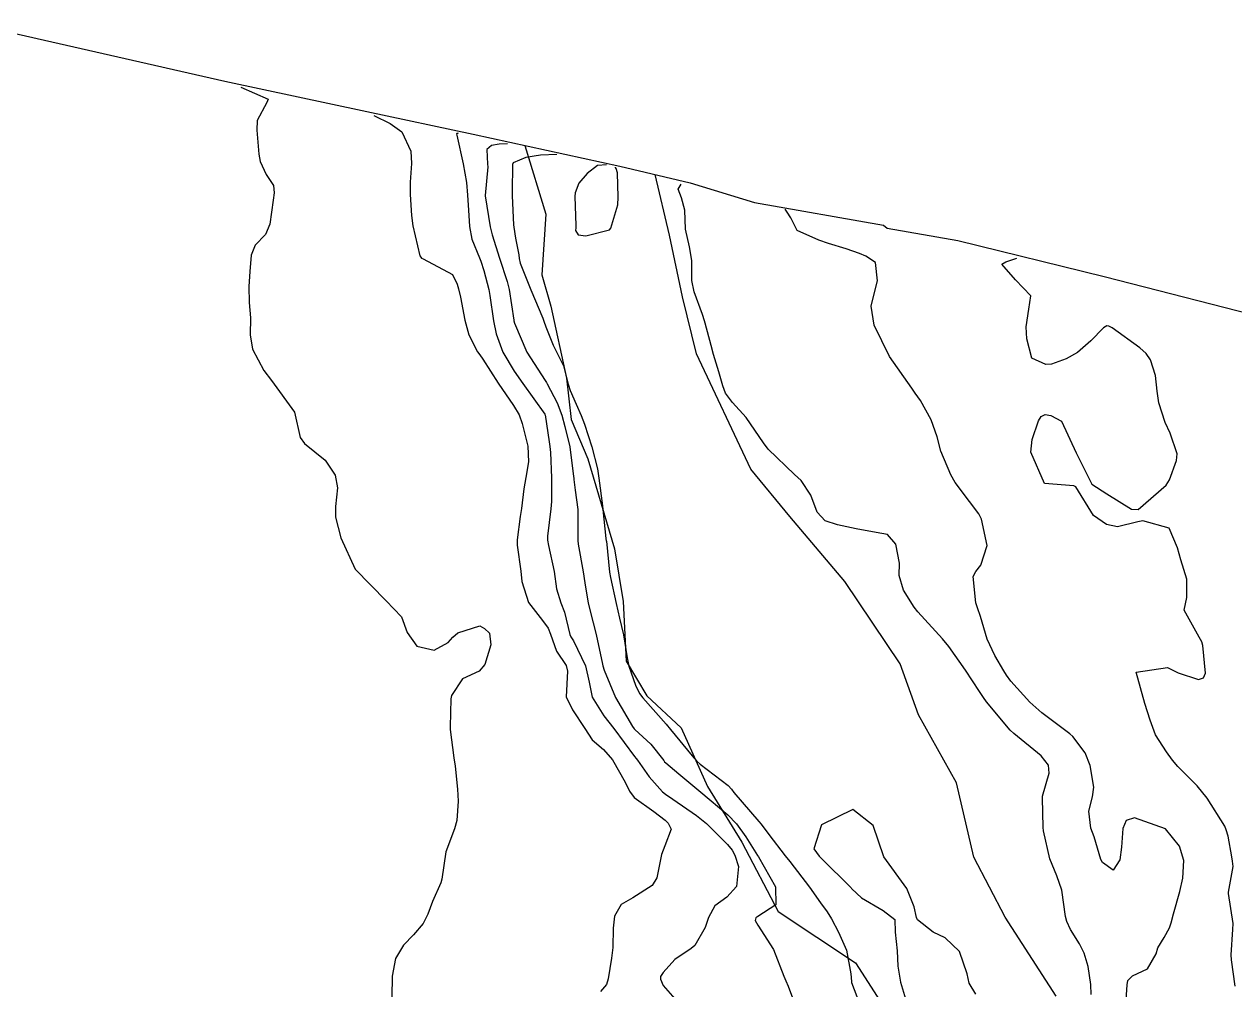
# Model space of a CAD drawing. Header units: metres. Extents: x 292545 to 299085, y 7450245 to 7463078.
# Drawn here: x 294243.4 to 294320.8, y 7462929.5 to 7462991.3 of the extents above; entities that cross this region are included whole.
import ezdxf

# ---------------------------------------------------------------- set-up
doc = ezdxf.new("R2010")
doc.units = ezdxf.units.M
for name, color, linetype in [('Area', 45, 'Continuous'), ('Curvas de Nivel 1m', 11, 'Continuous'), ('Curvas de Nivel 5m', 15, 'Continuous'), ('Hidrografia', 140, 'Continuous')]:
    doc.layers.add(name, color=color, linetype=linetype)

msp = doc.modelspace()

# ---------------------------------------------------------------- linework, layer by layer
at = {"layer": 'Area'}
msp.add_polyline3d([(294240.143, 7462991.306, 680.514), (294256.187, 7462987.668, 678.314), (294265.283, 7462985.733, 683.244), (294272.08, 7462984.269, 683.874), (294281.459, 7462982.234, 681.055), (294285.954, 7462981.15, 673.866), (294290.072, 7462979.909, 678.605), (294298.315, 7462978.453, 675.097), (294298.535, 7462978.268, 684.657), (294303.068, 7462977.476, 685.384), (294312.422, 7462975.168, 682.785), (294323.569, 7462972.321, 681.556)], dxfattribs=at)
at = {"layer": 'Curvas de Nivel 1m', "flags": 128}
for points, elevation in [([(294257.213, 7462987.27), (294258.96, 7462986.519), (294258.891, 7462986.294), (294258.257, 7462985.148), (294258.232, 7462984.526), (294258.376, 7462982.998), (294258.454, 7462982.524), (294258.835, 7462981.696), (294259.305, 7462980.99), (294259.354, 7462980.512), (294259.281, 7462980.048), (294259.077, 7462978.516), (294258.786, 7462977.854), (294258.13, 7462977.176), (294257.887, 7462976.529), (294257.799, 7462975.493), (294257.728, 7462974.53), (294257.761, 7462973.507), (294257.828, 7462972.529), (294257.81, 7462971.431), (294257.958, 7462970.527), (294258.689, 7462969.151), (294259.17, 7462968.515), (294260.653, 7462966.5), (294261.005, 7462964.863), (294261.284, 7462964.49), (294262.617, 7462963.431), (294263.24, 7462962.464), (294263.405, 7462961.651), (294263.264, 7462960.463), (294263.264, 7462959.775), (294263.616, 7462958.459), (294264.533, 7462956.45), (294266.513, 7462954.43), (294267.489, 7462953.402), (294267.854, 7462952.41), (294268.48, 7462951.527), (294269.587, 7462951.278), (294270.484, 7462951.757), (294270.771, 7462952.094), (294271.088, 7462952.374), (294272.498, 7462952.833), (294272.806, 7462952.665), (294273.113, 7462952.351), (294273.21, 7462951.621), (294272.824, 7462950.355), (294272.459, 7462949.919), (294271.385, 7462949.439), (294270.682, 7462948.378), (294270.651, 7462948.166), (294270.595, 7462946.378), (294270.599, 7462946.19), (294270.828, 7462944.376), (294270.92, 7462943.842), (294271.081, 7462942.373), (294271.12, 7462941.614), (294271.04, 7462940.373), (294270.873, 7462939.839), (294270.323, 7462938.38), (294270.068, 7462936.62), (294269.998, 7462936.383), (294269.474, 7462935.199), (294269.182, 7462934.391), (294268.876, 7462933.785), (294268.26, 7462933.069), (294267.629, 7462932.409), (294267.113, 7462931.543), (294266.891, 7462930.42), (294266.867, 7462929.077)], 678), ([(294265.713, 7462985.47), (294266.771, 7462984.95), (294267.503, 7462984.414), (294268.083, 7462983.179), (294268.137, 7462982.407), (294268.045, 7462981.194), (294268.042, 7462980.408), (294268.128, 7462979.081), (294268.208, 7462978.406), (294268.674, 7462976.501), (294268.724, 7462976.4), (294268.772, 7462976.343), (294268.877, 7462976.294), (294270.762, 7462975.306), (294271.056, 7462974.675), (294271.144, 7462974.374), (294271.27, 7462973.847), (294271.533, 7462972.368), (294271.793, 7462971.443), (294272.35, 7462970.355), (294272.499, 7462970.151), (294272.698, 7462969.875), (294273.67, 7462968.34), (294274.659, 7462966.912), (294275.005, 7462966.326), (294275.208, 7462965.763), (294275.559, 7462964.321), (294275.615, 7462963.323), (294275.443, 7462962.322), (294275.319, 7462961.599), (294275.16, 7462960.324), (294275.079, 7462959.824), (294274.878, 7462958.327), (294274.889, 7462957.996), (294275.125, 7462956.324), (294275.196, 7462955.653), (294275.606, 7462954.319), (294276.502, 7462953.174), (294276.878, 7462952.686), (294277.014, 7462952.302), (294277.392, 7462951.216), (294278.01, 7462950.287), (294278.105, 7462949.93), (294278.03, 7462948.286), (294278.431, 7462947.459), (294279.216, 7462946.272), (294279.675, 7462945.54), (294280.399, 7462944.913), (294280.988, 7462944.254), (294281.791, 7462942.833), (294282.07, 7462942.243), (294282.367, 7462941.857), (294283.623, 7462940.952), (294284.346, 7462940.397), (294284.537, 7462940.208), (294284.726, 7462939.82), (294284.328, 7462938.761), (294284.118, 7462938.213), (294283.81, 7462936.707), (294283.519, 7462936.222), (294282.285, 7462935.423), (294281.528, 7462935), (294281.113, 7462934.252), (294281.031, 7462933.487), (294280.997, 7462932.253), (294280.923, 7462931.573), (294280.703, 7462930.255), (294280.595, 7462929.881), (294280.215, 7462929.443)], 677), ([(294271.113, 7462984.33), (294271.073, 7462984.325), (294271.04, 7462984.318), (294271.018, 7462984.3), (294271.025, 7462984.214), (294271.445, 7462982.371), (294271.652, 7462981.188), (294271.711, 7462980.367), (294271.771, 7462979.403), (294271.839, 7462978.364), (294271.981, 7462977.559), (294272.48, 7462976.354), (294272.567, 7462976.15), (294272.765, 7462975.555), (294273.075, 7462974.347), (294273.149, 7462973.944), (294273.381, 7462972.343), (294273.551, 7462971.505), (294273.966, 7462970.337), (294274.685, 7462969.121), (294275.259, 7462968.324), (294276.653, 7462966.355), (294276.668, 7462966.324), (294276.926, 7462964.596), (294276.977, 7462964.305), (294277.028, 7462963.903), (294277.08, 7462962.303), (294277.072, 7462960.787), (294277.043, 7462960.303), (294276.824, 7462958.564), (294276.82, 7462958.306), (294276.89, 7462957.973), (294277.249, 7462956.299), (294277.411, 7462955.186), (294277.67, 7462954.293), (294277.911, 7462953.693), (294278.261, 7462952.283), (294278.319, 7462952.12), (294278.479, 7462951.86), (294279.249, 7462950.272), (294279.496, 7462949.226), (294279.691, 7462948.268), (294280.425, 7462947.077), (294281.06, 7462946.254), (294282.395, 7462944.48), (294282.504, 7462944.349), (294282.591, 7462944.237), (294283.334, 7462943.178), (294284.186, 7462942.213), (294284.371, 7462942.056), (294284.832, 7462941.739), (294286.351, 7462940.702), (294286.998, 7462940.183), (294288.33, 7462938.848), (294288.63, 7462938.47), (294288.797, 7462938.163), (294289.035, 7462937.436), (294288.92, 7462936.161), (294288.286, 7462935.469), (294287.528, 7462934.93), (294287.12, 7462934.182), (294286.914, 7462933.536), (294286.255, 7462932.39), (294286.012, 7462932.194), (294284.958, 7462931.494), (294284.229, 7462930.652), (294284.057, 7462930.39), (294284.045, 7462930.222), (294284.219, 7462929.829), (294284.966, 7462928.965)], 676), ([(294277.433, 7462982.98), (294276.386, 7462982.927), (294275.45, 7462982.785), (294274.64, 7462982.434), (294274.589, 7462982.333), (294274.567, 7462980.592), (294274.566, 7462980.333), (294274.657, 7462978.47), (294274.673, 7462978.331), (294274.786, 7462977.616), (294275.004, 7462976.555), (294275.019, 7462976.328), (294275.084, 7462976.013), (294275.77, 7462974.32), (294276.523, 7462972.515), (294276.596, 7462972.311), (294276.719, 7462971.941), (294277.181, 7462970.776), (294277.434, 7462970.299), (294277.848, 7462969.451), (294278.147, 7462968.288), (294278.272, 7462967.889), (294278.66, 7462967.011), (294278.976, 7462966.277), (294279.19, 7462965.732), (294279.669, 7462964.27), (294280.019, 7462962.859), (294280.113, 7462962.265), (294280.34, 7462960.508), (294280.371, 7462960.262), (294280.565, 7462958.418), (294280.585, 7462958.26), (294280.589, 7462958.234), (294280.794, 7462956.257), (294280.859, 7462955.927), (294281.22, 7462954.253), (294281.43, 7462953.319), (294281.689, 7462952.248), (294281.923, 7462950.791), (294282.034, 7462950.244), (294282.451, 7462949.023), (294282.715, 7462948.506), (294282.921, 7462948.233), (294284.418, 7462946.53), (294284.694, 7462946.207), (294286.085, 7462944.504), (294286.353, 7462944.19), (294286.393, 7462944.155), (294286.589, 7462943.99), (294288.377, 7462942.623), (294288.589, 7462942.381), (294288.745, 7462942.164), (294290.345, 7462940.306), (294290.485, 7462940.139), (294290.985, 7462939.485), (294292.018, 7462938.123), (294292.317, 7462937.751), (294293.588, 7462936.107), (294294.283, 7462935.12), (294294.713, 7462934.529), (294294.991, 7462934.089), (294295.425, 7462933.244), (294295.949, 7462932.075), (294296.23, 7462930.57), (294296.262, 7462930.07), (294296.274, 7462930.018), (294297.016, 7462928.062)], 674), ([(294280.593, 7462982.31), (294280.015, 7462982.268), (294279.362, 7462981.75), (294278.832, 7462981.143), (294278.59, 7462980.518), (294278.583, 7462980.282), (294278.648, 7462978.429), (294278.632, 7462978.282), (294278.616, 7462978.108), (294278.788, 7462977.828), (294279.288, 7462977.775), (294280.792, 7462978.145), (294280.881, 7462978.259), (294281.32, 7462979.748), (294281.354, 7462980.252), (294281.3, 7462981.792), (294281.215, 7462982.068), (294281.173, 7462982.146), (294281.183, 7462982.17)], 673), ([(294311.585, 7462929.257), (294311.563, 7462929.89), (294311.388, 7462931.046), (294311.134, 7462931.897), (294310.843, 7462932.486), (294310.268, 7462933.397), (294310.023, 7462933.913), (294309.956, 7462934.233), (294309.715, 7462935.916), (294309.382, 7462936.844), (294308.953, 7462937.924), (294308.542, 7462939.727), (294308.523, 7462939.928), (294308.467, 7462941.823), (294308.481, 7462941.929), (294308.906, 7462943.404), (294308.851, 7462943.925), (294308.399, 7462944.516), (294306.64, 7462945.948), (294306.416, 7462946.164), (294304.887, 7462947.973), (294304.704, 7462948.235), (294304.449, 7462948.636), (294303.55, 7462949.989), (294302.478, 7462951.506), (294302.076, 7462952.004), (294300.508, 7462953.716), (294300.266, 7462954.024), (294299.589, 7462955.1), (294299.32, 7462956.038), (294299.327, 7462956.825), (294299.103, 7462958.042), (294298.562, 7462958.671), (294297.834, 7462958.787), (294296.567, 7462959.032), (294295.37, 7462959.283), (294294.575, 7462959.546), (294294.064, 7462960.098), (294293.669, 7462961.179), (294293.041, 7462962.113), (294292.609, 7462962.51), (294290.936, 7462964.137), (294290.637, 7462964.529), (294289.523, 7462966.151), (294288.663, 7462967.118), (294288.208, 7462967.707), (294288.033, 7462968.17), (294287.777, 7462969.083), (294287.435, 7462970.179), (294287.283, 7462970.755), (294286.915, 7462972.187), (294286.873, 7462972.336), (294286.731, 7462972.74), (294286.197, 7462974.196), (294286.046, 7462974.911), (294286.054, 7462976.197), (294285.911, 7462977.07), (294285.66, 7462978.201), (294285.61, 7462979.403), (294285.391, 7462980.204), (294285.171, 7462980.762), (294285.383, 7462981.07)], 674), ([(294320.802, 7462929.784), (294320.553, 7462931.473), (294320.541, 7462931.787), (294320.647, 7462933.407), (294320.675, 7462933.786), (294320.374, 7462935.708), (294320.372, 7462935.789), (294320.662, 7462937.442), (294320.634, 7462937.787), (294320.583, 7462938.044), (294320.339, 7462939.369), (294320.228, 7462939.791), (294320.125, 7462940.012), (294319.013, 7462941.804), (294318.375, 7462942.603), (294317.122, 7462943.829), (294316.792, 7462944.23), (294316.402, 7462944.763), (294315.702, 7462945.847), (294315.363, 7462946.786), (294315.019, 7462947.851), (294314.463, 7462949.86), (294316.466, 7462950.165), (294317.141, 7462949.823), (294318.457, 7462949.4), (294318.764, 7462949.501), (294318.892, 7462949.806), (294318.722, 7462951.566), (294318.666, 7462951.808), (294318.487, 7462952.097), (294317.535, 7462953.82), (294317.699, 7462954.64), (294317.711, 7462955.818), (294317.324, 7462957.044), (294317.104, 7462957.824), (294316.572, 7462959.08), (294314.881, 7462959.553), (294314.577, 7462959.483), (294313.282, 7462959.163), (294312.574, 7462959.315), (294311.734, 7462959.888), (294310.601, 7462961.712), (294310.489, 7462961.789), (294308.603, 7462961.93), (294307.737, 7462963.939), (294307.823, 7462964.75), (294308.213, 7462965.934), (294308.381, 7462966.208), (294308.657, 7462966.337), (294309.011, 7462966.28), (294309.69, 7462965.914), (294310.623, 7462963.9), (294311.631, 7462961.89), (294312.597, 7462961.269), (294314.165, 7462960.286), (294314.587, 7462960.258), (294316.393, 7462961.833), (294316.606, 7462962.174), (294317.045, 7462963.399), (294317.078, 7462963.825), (294316.643, 7462965.141), (294316.329, 7462965.835), (294315.918, 7462967.094), (294315.801, 7462967.843), (294315.701, 7462968.832), (294315.392, 7462969.85), (294315.107, 7462970.254), (294314.71, 7462970.602), (294312.933, 7462971.878), (294312.724, 7462972.002), (294312.593, 7462972.013), (294312.375, 7462971.883), (294311.559, 7462971.047), (294310.707, 7462970.301), (294309.999, 7462969.911), (294309.051, 7462969.571), (294308.697, 7462969.543), (294307.785, 7462969.939), (294307.484, 7462971.174), (294307.424, 7462971.943), (294307.593, 7462973.083), (294307.734, 7462973.94), (294306.758, 7462974.954), (294305.883, 7462975.959), (294306.138, 7462976.116), (294306.833, 7462976.34)], 676), ([(294304.216, 7462929.26), (294303.788, 7462929.984), (294303.652, 7462930.565), (294303.178, 7462931.991), (294302.262, 7462932.876), (294301.487, 7462933.234), (294300.476, 7462934.027), (294300.413, 7462934.167), (294300.281, 7462934.854), (294299.795, 7462936.035), (294298.323, 7462938.05), (294297.643, 7462940.057), (294296.353, 7462941.071), (294294.343, 7462940.1), (294293.859, 7462938.573), (294294.206, 7462938.101), (294294.321, 7462937.974), (294296.232, 7462936.071), (294296.26, 7462936.038), (294296.292, 7462936.003), (294296.908, 7462935.442), (294298.279, 7462934.622), (294299.045, 7462934.042), (294299.065, 7462933.242), (294299.18, 7462932.041), (294299.225, 7462931.053), (294299.403, 7462930.038), (294299.911, 7462928.328)], 673)]:
    msp.add_lwpolyline(points, dxfattribs=dict(at, elevation=elevation))
at = {"layer": 'Curvas de Nivel 5m', "elevation": 675, "flags": 128}
for points in [[(294274.273, 7462983.66), (294273.728, 7462983.626), (294273.246, 7462983.551), (294272.958, 7462983.301), (294273, 7462982.348), (294273.007, 7462982.183), (294272.842, 7462980.35), (294272.844, 7462980.328), (294273.171, 7462978.346), (294273.289, 7462977.844), (294273.753, 7462976.34), (294274.243, 7462974.85), (294274.368, 7462974.334), (294274.677, 7462972.378), (294274.683, 7462972.33), (294274.721, 7462972.178), (294275.498, 7462970.322), (294276.676, 7462968.52), (294276.756, 7462968.39), (294276.803, 7462968.308), (294277.447, 7462967.085), (294277.748, 7462966.294), (294277.942, 7462965.586), (294278.248, 7462964.286), (294278.498, 7462962.389), (294278.505, 7462962.281), (294278.507, 7462962.186), (294278.595, 7462961.504), (294278.758, 7462960.278), (294278.772, 7462960.087), (294278.768, 7462958.278), (294278.792, 7462958.045), (294279.115, 7462956.274), (294279.212, 7462955.587), (294279.428, 7462954.271), (294279.743, 7462953.019), (294279.931, 7462952.266), (294280.339, 7462950.386), (294280.373, 7462950.261), (294280.46, 7462949.987), (294281.173, 7462948.253), (294282.272, 7462946.385), (294282.374, 7462946.24), (294282.412, 7462946.198), (294283.429, 7462945.251), (294284.258, 7462944.212), (294284.316, 7462944.135), (294284.391, 7462944.055), (294285.217, 7462943.369), (294286.375, 7462942.399), (294286.628, 7462942.187), (294288.351, 7462940.739), (294288.901, 7462940.162), (294289.513, 7462939.33), (294290.264, 7462938.141), (294290.322, 7462938.053), (294291.404, 7462936.129), (294291.416, 7462934.994), (294290.274, 7462934.243), (294290.141, 7462934.142), (294290.103, 7462933.974), (294290.268, 7462933.691), (294291.283, 7462932.13), (294291.929, 7462930.422), (294292.061, 7462930.122), (294292.219, 7462929.778), (294292.843, 7462928.114)], [(294313.792, 7462928.279), (294313.88, 7462929.863), (294313.939, 7462930.149), (294314.229, 7462930.448), (294315.197, 7462930.887), (294315.735, 7462931.845), (294315.856, 7462932.237), (294316.259, 7462932.891), (294316.598, 7462933.505), (294316.704, 7462933.834), (294316.851, 7462934.404), (294317.259, 7462935.826), (294317.444, 7462936.685), (294317.505, 7462937.822), (294317.239, 7462938.734), (294316.343, 7462939.84), (294314.35, 7462940.553), (294313.832, 7462940.382), (294313.608, 7462939.867), (294313.521, 7462938.678), (294313.411, 7462937.869), (294312.994, 7462937.192), (294312.32, 7462937.697), (294312.199, 7462937.882), (294311.782, 7462939.333), (294311.575, 7462939.892), (294311.435, 7462940.975), (294311.679, 7462941.89), (294311.751, 7462942.511), (294311.531, 7462943.893), (294311.203, 7462944.7), (294310.411, 7462945.748), (294310.23, 7462945.912), (294308.426, 7462947.253), (294307.656, 7462947.938), (294306.456, 7462949.293), (294306.179, 7462949.673), (294306, 7462949.957), (294305.429, 7462950.922), (294304.941, 7462951.973), (294304.505, 7462953.426), (294304.321, 7462953.982), (294304.209, 7462954.29), (294304.043, 7462955.985), (294304.216, 7462956.303), (294304.54, 7462956.703), (294304.948, 7462957.974), (294304.578, 7462959.657), (294304.397, 7462959.982), (294303.801, 7462960.778), (294302.898, 7462961.997), (294302.61, 7462962.484), (294301.98, 7462964.007), (294301.732, 7462964.919), (294301.368, 7462966.013), (294300.665, 7462967.231), (294300.345, 7462967.7), (294300.122, 7462968.028), (294298.703, 7462970.05), (294297.721, 7462972.06), (294297.53, 7462973.267), (294297.711, 7462974.06), (294297.927, 7462974.886), (294297.789, 7462976.055), (294297.19, 7462976.477), (294296.779, 7462976.641), (294295.919, 7462976.941), (294294.785, 7462977.278), (294294.178, 7462977.49), (294292.793, 7462978.12), (294292.379, 7462978.927), (294292.157, 7462979.286), (294292.023, 7462979.48)]]:
    msp.add_lwpolyline(points, dxfattribs=at)
at = {"layer": 'Hidrografia', "elevation": 682.882}
msp.add_lwpolyline([(294275.381, 7462983.553), (294276.717, 7462979.155), (294276.467, 7462975.281), (294277.03, 7462973.282), (294278.031, 7462968.659), (294278.343, 7462966.034), (294279.413, 7462963.508), (294281.102, 7462957.76), (294281.665, 7462954.386), (294281.853, 7462950.575), (294283.182, 7462948.357), (294285.371, 7462946.295), (294287.061, 7462942.546), (294289.25, 7462938.985), (294291.565, 7462934.549), (294296.519, 7462931.267), (294300.022, 7462925.832)], dxfattribs=at)
at = {"layer": 'Hidrografia'}
msp.add_lwpolyline([(294309.34, 7462929.152), (294306.089, 7462934.194), (294304.082, 7462938.027), (294302.976, 7462942.792), (294300.555, 7462947.143), (294299.38, 7462950.389), (294295.846, 7462955.672), (294292.32, 7462959.815), (294289.83, 7462962.854), (294286.361, 7462970.219), (294285.462, 7462973.879), (294284.632, 7462977.816), (294283.707, 7462981.692)], dxfattribs=at)

doc.saveas('drawing.dxf')
